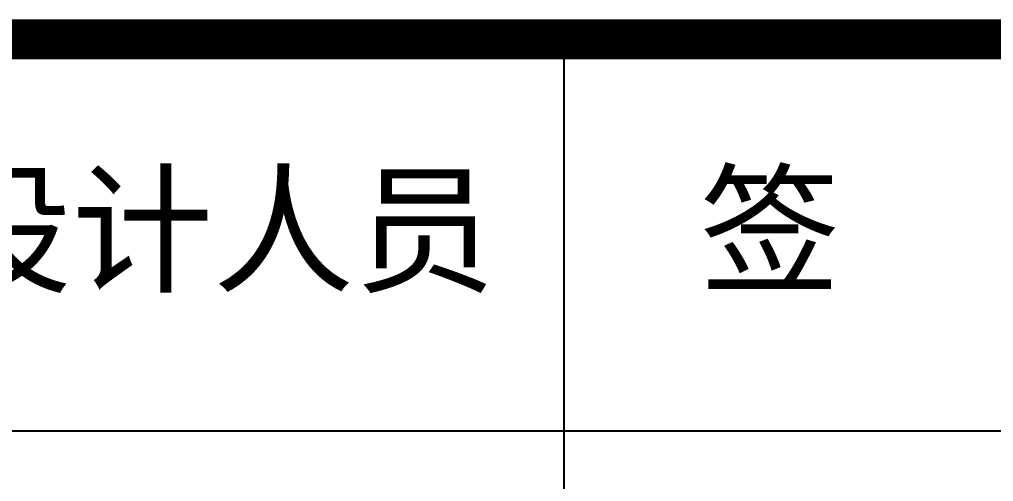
# Model space of a CAD drawing. Extents: x 1680110 to 2520911, y 137232 to 777463.
# Drawn here: x 2471223 to 2476075, y 367525 to 369829 of the extents above; entities that cross this region are included whole.
import ezdxf

# ---------------------------------------------------------------- set-up
doc = ezdxf.new("R2010")
doc.units = 0
doc.header["$LTSCALE"] = 1000
doc.header["$MEASUREMENT"] = 0
doc.layers.add('图框', color=4, linetype='Continuous')
doc.styles.add('STYLE-黑体', font='simhei.ttf')

msp = doc.modelspace()

# ---------------------------------------------------------------- linework, layer by layer
at = {"layer": '图框', "color": 0}
msp.add_line((2466818.2, 367777.3), (2478174.2, 367777.3), dxfattribs=at)
msp.add_line((2466818.2, 367777.3), (2478174.2, 367777.3), dxfattribs=at)
for const_width in [199.2, 199.2, 199.2, 199.2, 80.7]:
    msp.add_lwpolyline([(2466818.2, 369729.5), (2478174.5, 369729.5)], dxfattribs=dict(at, const_width=const_width))
msp.add_lwpolyline([(2473936.1, 356454.8), (2473936.1, 369729.5)], dxfattribs=at)

# ---------------------------------------------------------------- texts
at = {"layer": '图框', "color": 0, "style": 'STYLE-黑体'}
for s, p in [('签   字', (2474609.5, 368523.7)), ('设计人员', (2470780.6, 368523.7))]:
    msp.add_text(s, height=515.37, dxfattribs=at).set_placement(p)

doc.saveas('drawing.dxf')
